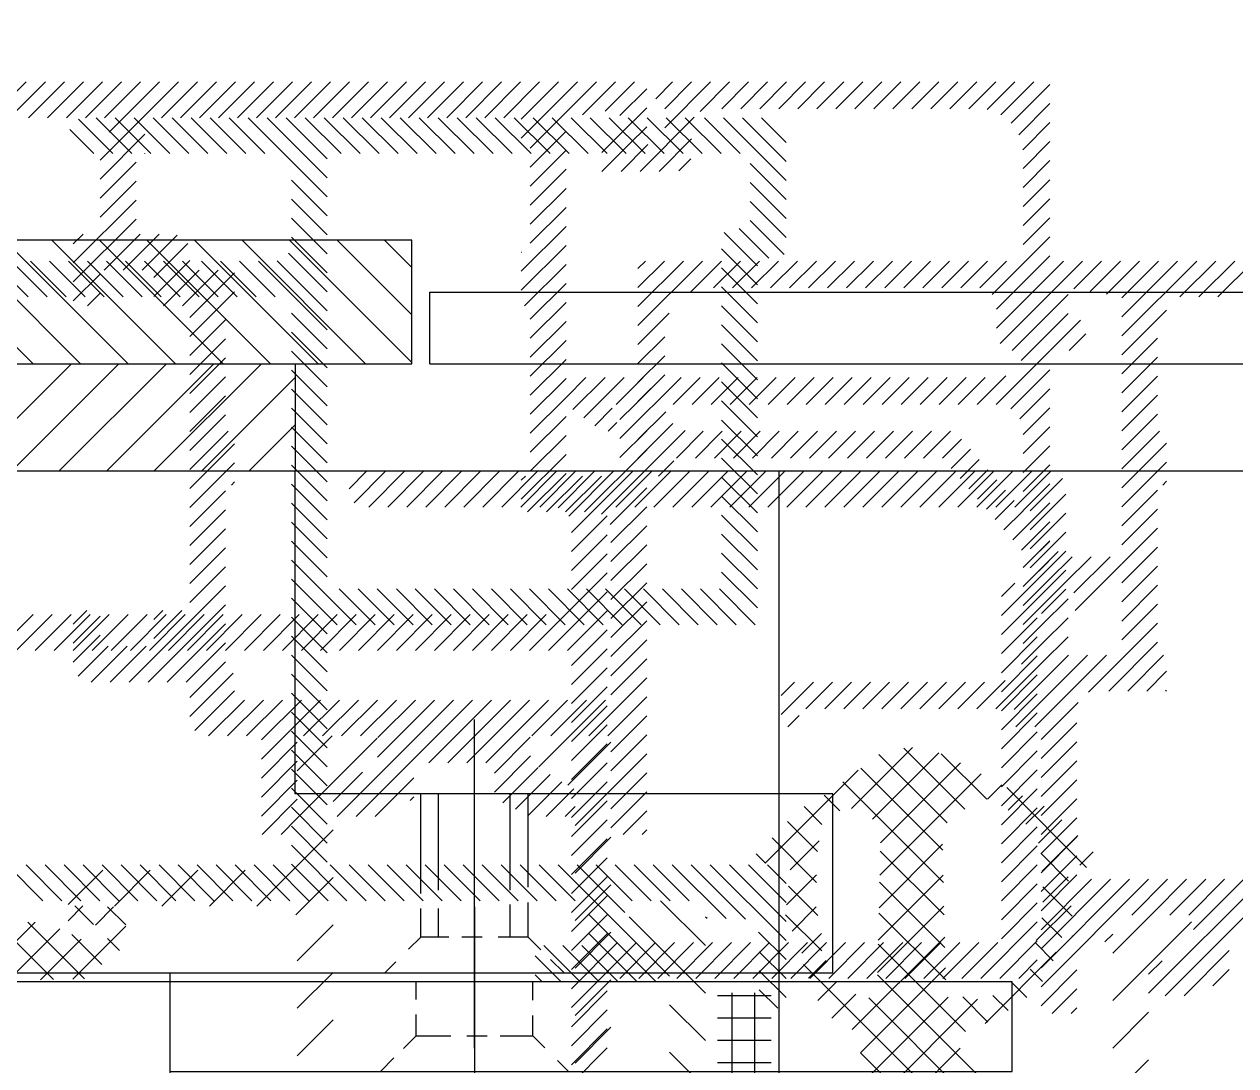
# Model space of a CAD drawing. Extents: x -0.04 to 2.29, y -0.5 to 2.03.
# Drawn here: x 1.4449 to 1.5125, y 0.1268 to 0.185 of the extents above; entities that cross this region are included whole.
import ezdxf

# ---------------------------------------------------------------- set-up
doc = ezdxf.new("R2010")
doc.units = 0
doc.header["$LTSCALE"] = 0.1
for name, pattern in [('AUSGEZOGEN', [0]), ('USM-S25', [0]), ('USM-STRPUKLEIN', [0])]:
    doc.linetypes.add(name, pattern=pattern)
doc.layers.get('0').update_dxf_attribs({"linetype": 'AUSGEZOGEN'})
for name, color, linetype in [('AUSSEN25', 3, 'AUSGEZOGEN'), ('AUSSEN50', 1, 'AUSGEZOGEN'), ('AUSSEN70', 6, 'AUSGEZOGEN'), ('SCHRAFF', 4, 'AUSGEZOGEN'), ('USM-SKLEIN25', 3, 'USM-S25'), ('USM-SPKLEIN25', 3, 'USM-STRPUKLEIN')]:
    doc.layers.add(name, color=color, linetype=linetype)

# ---------------------------------------------------------------- blocks, each defined once
blk = doc.blocks.new('*X')
at = {"color": 0}
for p, q in [((0.1379, 1.113679), (0.131079, 1.1205)), ((0.1379, 1.116331), (0.133731, 1.1205)), ((0.1379, 1.118982), (0.136382, 1.1205)), ((0.1379, 1.111027), (0.131, 1.117927)), ((0.1379, 1.108376), (0.131, 1.115276)), ((0.125, 1.108762), (0.130238, 1.114)), ((0.125, 1.111414), (0.127586, 1.114)), ((0.1379, 1.105724), (0.131, 1.112624)), ((0.125, 1.106111), (0.131, 1.112111)), ((0.125, 1.103459), (0.131, 1.109459)), ((0.1379, 1.103072), (0.131, 1.109972)), ((0.125, 1.100807), (0.131, 1.106807)), ((0.1379, 1.100421), (0.131, 1.107321)), ((0.125, 1.098156), (0.131, 1.104156)), ((0.1379, 1.097769), (0.131, 1.104669)), ((0.1379, 1.095117), (0.131, 1.102017)), ((0.125, 1.095504), (0.131, 1.101504)), ((0.137965, 1.092401), (0.131, 1.099366)), ((0.462, 0.7505), (0.4655, 0.754)), ((0.462, 0.75156), (0.46444, 0.754)), ((0.462, 0.752621), (0.463379, 0.754)), ((0.464561, 0.752), (0.466561, 0.754)), ((0.465622, 0.752), (0.467622, 0.754)), ((0.466682, 0.752), (0.468682, 0.754)), ((0.467743, 0.752), (0.469743, 0.754)), ((0.468804, 0.752), (0.470804, 0.754)), ((0.469864, 0.752), (0.471864, 0.754)), ((0.470925, 0.752), (0.472925, 0.754)), ((0.471986, 0.752), (0.473986, 0.754)), ((0.473046, 0.752), (0.475046, 0.754)), ((0.474107, 0.752), (0.476107, 0.754)), ((0.475168, 0.752), (0.477168, 0.754)), ((0.476228, 0.752), (0.478228, 0.754)), ((0.477289, 0.752), (0.479289, 0.754)), ((0.47835, 0.752), (0.48035, 0.754)), ((0.47941, 0.752), (0.48141, 0.754)), ((0.480471, 0.752), (0.482471, 0.754)), ((0.481532, 0.752), (0.483532, 0.754)), ((0.482592, 0.752), (0.484592, 0.754)), ((0.483653, 0.752), (0.485653, 0.754)), ((0.484714, 0.752), (0.486714, 0.754)), ((0.485774, 0.752), (0.487774, 0.754)), ((0.486835, 0.752), (0.488835, 0.754)), ((0.4876, 0.749583), (0.492017, 0.754)), ((0.4876, 0.750644), (0.490956, 0.754)), ((0.4876, 0.751704), (0.489896, 0.754)), ((0.491078, 0.752), (0.493078, 0.754)), ((0.492138, 0.752), (0.494138, 0.754)), ((0.493199, 0.752), (0.495199, 0.754)), ((0.49426, 0.752), (0.49626, 0.754)), ((0.49532, 0.752), (0.49732, 0.754)), ((0.496381, 0.752), (0.498381, 0.754)), ((0.497442, 0.752), (0.499442, 0.754)), ((0.498502, 0.752), (0.500502, 0.754)), ((0.499563, 0.752), (0.501479, 0.753916)), ((0.500624, 0.752), (0.501967, 0.753343)), ((0.462, 0.749439), (0.464, 0.751439)), ((0.4876, 0.748522), (0.4896, 0.750522)), ((0.462, 0.748378), (0.464, 0.750378)), ((0.462, 0.747318), (0.464, 0.749318)), ((0.4876, 0.747462), (0.4896, 0.749462)), ((0.4876, 0.746401), (0.4896, 0.748401)), ((0.462114, 0.746371), (0.464, 0.748257)), ((0.462963, 0.746159), (0.464612, 0.747808)), ((0.4636, 0.745736), (0.465461, 0.747596)), ((0.4876, 0.74534), (0.4896, 0.74734)), ((0.4636, 0.744675), (0.4656, 0.746675)), ((0.4876, 0.74428), (0.489767, 0.746447)), ((0.4876, 0.743219), (0.490401, 0.74602)), ((0.4876, 0.742158), (0.491442, 0.746)), ((0.490502, 0.744), (0.492502, 0.746)), ((0.491563, 0.744), (0.493563, 0.746)), ((0.492624, 0.744), (0.494624, 0.746)), ((0.493684, 0.744), (0.495684, 0.746)), ((0.494745, 0.744), (0.496745, 0.746)), ((0.495806, 0.744), (0.497806, 0.746)), ((0.496866, 0.744), (0.498866, 0.746)), ((0.497927, 0.744), (0.499927, 0.746)), ((0.498988, 0.744), (0.500988, 0.746)), ((0.500048, 0.744), (0.502048, 0.746)), ((0.501109, 0.744), (0.503109, 0.746)), ((0.502169, 0.744), (0.504169, 0.746)), ((0.50323, 0.744), (0.50523, 0.746)), ((0.504291, 0.744), (0.506291, 0.746)), ((0.4636, 0.743614), (0.4656, 0.745614)), ((0.4636, 0.742554), (0.4656, 0.744554)), ((0.4636, 0.741493), (0.4656, 0.743493)), ((0.4876, 0.741098), (0.4896, 0.743098)), ((0.4636, 0.740432), (0.4656, 0.742432)), ((0.4876, 0.740037), (0.4896, 0.742037)), ((0.4636, 0.739372), (0.4656, 0.741372)), ((0.4876, 0.738976), (0.4896, 0.740976)), ((0.4636, 0.738311), (0.4656, 0.740311)), ((0.4876, 0.737916), (0.4896, 0.739916)), ((0.4636, 0.73725), (0.4656, 0.73925)), ((0.4876, 0.736855), (0.4896, 0.738855)), ((0.4636, 0.73619), (0.4656, 0.73819)), ((0.4876, 0.735794), (0.4896, 0.737794)), ((0.4636, 0.735129), (0.4656, 0.737129)), ((0.4876, 0.734734), (0.4896, 0.736734)), ((0.4636, 0.734068), (0.4656, 0.736068)), ((0.4876, 0.733673), (0.4896, 0.735673)), ((0.4636, 0.733008), (0.4656, 0.735008)), ((0.4876, 0.732612), (0.4896, 0.734612)), ((0.4636, 0.731947), (0.4656, 0.733947)), ((0.4876, 0.731552), (0.4896, 0.733552)), ((0.4636, 0.730886), (0.4656, 0.732886)), ((0.4876, 0.730491), (0.4896, 0.732491)), ((0.4636, 0.729826), (0.4656, 0.731826)), ((0.4876, 0.729431), (0.4896, 0.731431)), ((0.4636, 0.728765), (0.4656, 0.730765)), ((0.4876, 0.72837), (0.4896, 0.73037)), ((0.4636, 0.727704), (0.4656, 0.729704)), ((0.485991, 0.7257), (0.4896, 0.729309)), ((0.4636, 0.726644), (0.4656, 0.728644)), ((0.487051, 0.7257), (0.4896, 0.728249)), ((0.463717, 0.7257), (0.465717, 0.7277)), ((0.464778, 0.7257), (0.466778, 0.7277)), ((0.465838, 0.7257), (0.467838, 0.7277)), ((0.466899, 0.7257), (0.468899, 0.7277)), ((0.46796, 0.7257), (0.46996, 0.7277)), ((0.46902, 0.7257), (0.47102, 0.7277)), ((0.470081, 0.7257), (0.472081, 0.7277)), ((0.471142, 0.7257), (0.473142, 0.7277)), ((0.472202, 0.7257), (0.474202, 0.7277)), ((0.473263, 0.7257), (0.475263, 0.7277)), ((0.474324, 0.7257), (0.476324, 0.7277)), ((0.475384, 0.7257), (0.477384, 0.7277)), ((0.476445, 0.7257), (0.478445, 0.7277)), ((0.477506, 0.7257), (0.479506, 0.7277)), ((0.478566, 0.7257), (0.480566, 0.7277)), ((0.479627, 0.7257), (0.481627, 0.7277)), ((0.480688, 0.7257), (0.482688, 0.7277)), ((0.481748, 0.7257), (0.483748, 0.7277)), ((0.482809, 0.7257), (0.484809, 0.7277)), ((0.483869, 0.7257), (0.485869, 0.7277)), ((0.48493, 0.7257), (0.48693, 0.7277)), ((0.4876, 0.725188), (0.4896, 0.727188)), ((0.4876, 0.724127), (0.4896, 0.726127)), ((0.4876, 0.723067), (0.4896, 0.725067)), ((0.4876, 0.722006), (0.4896, 0.724006)), ((0.4876, 0.720945), (0.4896, 0.722945)), ((0.4876, 0.719885), (0.4896, 0.721885)), ((0.4876, 0.718824), (0.4896, 0.720824)), ((0.4876, 0.717763), (0.4896, 0.719763)), ((0.452021, 0.715418), (0.455421, 0.718818)), ((0.458347, 0.71545), (0.454948, 0.718849)), ((0.4876, 0.716703), (0.4896, 0.718703)), ((0.450802, 0.715967), (0.45334, 0.718505)), ((0.456732, 0.71353), (0.452276, 0.717986)), ((0.45302, 0.714649), (0.456827, 0.718457)), ((0.457183, 0.714846), (0.453484, 0.718546)), ((0.456773, 0.711721), (0.451119, 0.717375)), ((0.453259, 0.71312), (0.457835, 0.717697)), ((0.463173, 0.712392), (0.457972, 0.717593)), ((0.4876, 0.715642), (0.4896, 0.717642)), ((0.445228, 0.712161), (0.449686, 0.716619)), ((0.450759, 0.715967), (0.449962, 0.716764)), ((0.453218, 0.711311), (0.45884, 0.716934)), ((0.449604, 0.715354), (0.448805, 0.716154)), ((0.458998, 0.715324), (0.459868, 0.716194)), ((0.4876, 0.714581), (0.4896, 0.716581)), ((0.448619, 0.714571), (0.447606, 0.715584)), ((0.459996, 0.714554), (0.460991, 0.71555)), ((0.4876, 0.713521), (0.4896, 0.715521)), ((0.447908, 0.713514), (0.446608, 0.714815)), ((0.460251, 0.713042), (0.461923, 0.714713)), ((0.447704, 0.711951), (0.44572, 0.713935)), ((0.4876, 0.71246), (0.4896, 0.71446)), ((0.456814, 0.709912), (0.453266, 0.71346)), ((0.461775, 0.712022), (0.460149, 0.713648)), ((0.4603, 0.711323), (0.462785, 0.713808)), ((0.486501, 0.7103), (0.4896, 0.713399)), ((0.4456, 0.712287), (0.444858, 0.71303)), ((0.446235, 0.7114), (0.447781, 0.712946)), ((0.453176, 0.709503), (0.456743, 0.713069)), ((0.463147, 0.712402), (0.463665, 0.71292)), ((0.462, 0.708073), (0.466227, 0.7123)), ((0.462, 0.709134), (0.465166, 0.7123)), ((0.462, 0.710194), (0.464106, 0.7123)), ((0.462, 0.711255), (0.463045, 0.7123)), ((0.464258, 0.70927), (0.467288, 0.7123)), ((0.465348, 0.7093), (0.468348, 0.7123)), ((0.467409, 0.7103), (0.469409, 0.7123)), ((0.468469, 0.7103), (0.470469, 0.7123)), ((0.4685, 0.706088), (0.474712, 0.7123)), ((0.46953, 0.7103), (0.47153, 0.7123)), ((0.470591, 0.7103), (0.472591, 0.7123)), ((0.471, 0.709649), (0.473651, 0.7123)), ((0.473773, 0.7103), (0.475773, 0.7123)), ((0.474833, 0.7103), (0.476833, 0.7123)), ((0.475894, 0.7103), (0.477894, 0.7123)), ((0.476955, 0.7103), (0.478955, 0.7123)), ((0.478015, 0.7103), (0.480015, 0.7123)), ((0.479076, 0.7103), (0.481076, 0.7123)), ((0.480137, 0.7103), (0.482137, 0.7123)), ((0.481197, 0.7103), (0.483197, 0.7123)), ((0.482258, 0.7103), (0.484258, 0.7123)), ((0.483319, 0.7103), (0.485319, 0.7123)), ((0.484379, 0.7103), (0.486379, 0.7123)), ((0.48544, 0.7103), (0.48744, 0.7123)), ((0.487561, 0.7103), (0.4896, 0.712339)), ((0.488622, 0.7103), (0.490622, 0.7123)), ((0.489683, 0.7103), (0.491683, 0.7123)), ((0.490743, 0.7103), (0.492743, 0.7123)), ((0.491804, 0.7103), (0.493804, 0.7123)), ((0.492865, 0.7103), (0.494865, 0.7123)), ((0.493925, 0.7103), (0.495925, 0.7123)), ((0.494986, 0.7103), (0.496986, 0.7123)), ((0.496047, 0.7103), (0.498047, 0.7123)), ((0.497107, 0.7103), (0.499107, 0.7123)), ((0.498168, 0.7103), (0.500168, 0.7123)), ((0.499229, 0.7103), (0.501229, 0.7123)), ((0.500289, 0.7103), (0.502289, 0.7123)), ((0.50135, 0.7103), (0.50335, 0.7123)), ((0.502411, 0.7103), (0.504411, 0.7123)), ((0.503471, 0.7103), (0.505471, 0.7123)), ((0.447671, 0.710216), (0.446258, 0.71163)), ((0.453135, 0.707694), (0.456782, 0.71134)), ((0.456855, 0.708103), (0.453227, 0.711731)), ((0.461969, 0.710061), (0.460293, 0.711736)), ((0.446042, 0.709439), (0.447677, 0.711075)), ((0.460223, 0.709478), (0.461864, 0.71112)), ((0.448046, 0.708073), (0.446099, 0.710021)), ((0.456896, 0.706294), (0.453188, 0.710003)), ((0.461654, 0.708608), (0.460312, 0.70995)), ((0.4665, 0.7078), (0.469, 0.7103)), ((0.446614, 0.708243), (0.447721, 0.709351)), ((0.453094, 0.705885), (0.456821, 0.709612)), ((0.460009, 0.707496), (0.462023, 0.709511)), ((0.466409, 0.7093), (0.4665, 0.709391)), ((0.468879, 0.707527), (0.470758, 0.709406)), ((0.469273, 0.7058), (0.473, 0.709527)), ((0.462, 0.707012), (0.46353, 0.708542)), ((0.446027, 0.708325), (0.446007, 0.708345)), ((0.447092, 0.706954), (0.448084, 0.707946)), ((0.451981, 0.703004), (0.45686, 0.707883)), ((0.458304, 0.703119), (0.453149, 0.708274)), ((0.461119, 0.707375), (0.460031, 0.708463)), ((0.470333, 0.7058), (0.473, 0.708467)), ((0.450896, 0.703455), (0.446921, 0.707431)), ((0.462, 0.705952), (0.4635, 0.707452)), ((0.4685, 0.707149), (0.468879, 0.707527)), ((0.471394, 0.7058), (0.473394, 0.7078)), ((0.472455, 0.7058), (0.474455, 0.7078)), ((0.473515, 0.7058), (0.475515, 0.7078)), ((0.474576, 0.7058), (0.476, 0.707224)), ((0.451741, 0.69746), (0.461025, 0.706744)), ((0.45785, 0.701805), (0.453109, 0.706546)), ((0.46075, 0.705976), (0.45976, 0.706966)), ((0.4665, 0.705149), (0.4685, 0.707149)), ((0.447698, 0.705792), (0.448384, 0.706478)), ((0.451154, 0.700409), (0.456899, 0.706155)), ((0.462, 0.704891), (0.4635, 0.706391)), ((0.475637, 0.7058), (0.476, 0.706163)), ((0.448573, 0.704899), (0.449466, 0.705792)), ((0.460234, 0.704725), (0.459208, 0.705751)), ((0.462469, 0.7043), (0.4635, 0.705331)), ((0.46375, 0.69115), (0.46375, 0.70515)), ((0.465, 0.69115), (0.465, 0.70515)), ((0.446938, 0.694426), (0.457385, 0.704872)), ((0.449606, 0.704164), (0.45046, 0.705018)), ((0.450737, 0.703527), (0.452141, 0.704932)), ((0.463788, 0.692332), (0.451321, 0.704799)), ((0.46211, 0.695777), (0.452961, 0.704926)), ((0.459442, 0.703748), (0.458105, 0.705085)), ((0.462834, 0.705), (0.465834, 0.705)), ((0.4665, 0.702497), (0.4685, 0.704497)), ((0.462834, 0.70375), (0.465834, 0.70375)), ((0.462834, 0.7025), (0.465834, 0.7025)), ((0.457273, 0.697078), (0.452277, 0.702075)), ((0.452757, 0.696709), (0.457851, 0.701803)), ((0.4665, 0.699845), (0.4685, 0.701845)), ((0.462834, 0.70125), (0.465834, 0.70125)), ((1.058379, 0.16), (1.060379, 0.162)), ((1.05944, 0.16), (1.06144, 0.162)), ((1.0605, 0.16), (1.0625, 0.162)), ((1.061561, 0.16), (1.063561, 0.162)), ((1.062622, 0.16), (1.064622, 0.162)), ((1.063682, 0.16), (1.065682, 0.162)), ((1.0645, 0.157636), (1.068864, 0.162)), ((1.064743, 0.16), (1.066743, 0.162)), ((1.065, 0.159196), (1.067804, 0.162)), ((1.067925, 0.16), (1.069925, 0.162)), ((1.068986, 0.16), (1.070986, 0.162)), ((1.070046, 0.16), (1.072046, 0.162)), ((1.071107, 0.16), (1.073107, 0.162)), ((1.072168, 0.16), (1.074168, 0.162)), ((1.073228, 0.16), (1.075228, 0.162)), ((1.074289, 0.16), (1.076289, 0.162)), ((1.07535, 0.16), (1.07735, 0.162)), ((1.07641, 0.16), (1.07841, 0.162)), ((1.077471, 0.16), (1.079471, 0.162)), ((1.078532, 0.16), (1.080532, 0.162)), ((1.079592, 0.16), (1.081592, 0.162)), ((1.080653, 0.16), (1.082653, 0.162)), ((1.081714, 0.16), (1.083714, 0.162)), ((1.082774, 0.16), (1.084774, 0.162)), ((1.083835, 0.16), (1.085835, 0.162)), ((1.084896, 0.16), (1.086896, 0.162)), ((1.085956, 0.16), (1.087956, 0.162)), ((1.087017, 0.16), (1.089017, 0.162)), ((1.088, 0.158862), (1.091138, 0.162)), ((1.088, 0.159922), (1.090078, 0.162)), ((1.0885, 0.158301), (1.092199, 0.162)), ((1.091412, 0.160152), (1.09326, 0.162)), ((1.092684, 0.160364), (1.09432, 0.162)), ((1.0935, 0.160119), (1.095, 0.161619)), ((1.0955, 0.161058), (1.096442, 0.162)), ((1.096, 0.159437), (1.098563, 0.162)), ((1.096, 0.160498), (1.097502, 0.162)), ((1.097974, 0.160351), (1.099624, 0.162)), ((1.099184, 0.1605), (1.100684, 0.162)), ((1.100245, 0.1605), (1.101745, 0.162)), ((1.101306, 0.1605), (1.102806, 0.162)), ((1.102366, 0.1605), (1.103866, 0.162)), ((1.103427, 0.1605), (1.104927, 0.162)), ((1.104488, 0.1605), (1.105988, 0.162)), ((1.105548, 0.1605), (1.107048, 0.162)), ((1.106609, 0.1605), (1.108109, 0.162)), ((1.10767, 0.1605), (1.10917, 0.162)), ((1.10873, 0.1605), (1.11023, 0.162)), ((1.109791, 0.1605), (1.111291, 0.162)), ((1.110852, 0.1605), (1.112352, 0.162)), ((1.111912, 0.1605), (1.113412, 0.162)), ((1.112973, 0.1605), (1.114473, 0.162)), ((1.113986, 0.160452), (1.115533, 0.162)), ((1.114756, 0.160162), (1.116594, 0.162)), ((1.115343, 0.159689), (1.1175, 0.161845)), ((1.0935, 0.159058), (1.095, 0.160558)), ((1.115768, 0.159052), (1.1175, 0.160785)), ((1.094624, 0.157), (1.097649, 0.160026)), ((1.115991, 0.158215), (1.1175, 0.159724)), ((1.365, 0.159029), (1.365971, 0.16)), ((1.365279, 0.158248), (1.367031, 0.16)), ((1.366092, 0.158), (1.368092, 0.16)), ((1.367153, 0.158), (1.369153, 0.16)), ((1.368213, 0.158), (1.370213, 0.16)), ((1.369274, 0.158), (1.371274, 0.16)), ((1.370335, 0.158), (1.372335, 0.16)), ((1.371395, 0.158), (1.373395, 0.16)), ((1.372456, 0.158), (1.374456, 0.16)), ((1.373517, 0.158), (1.375517, 0.16)), ((1.374577, 0.158), (1.376577, 0.16)), ((1.375638, 0.158), (1.377638, 0.16)), ((1.376663, 0.157965), (1.378699, 0.16)), ((1.377264, 0.157504), (1.379759, 0.16)), ((1.3774, 0.15658), (1.38082, 0.16)), ((1.379881, 0.158), (1.381881, 0.16)), ((1.380941, 0.158), (1.382941, 0.16)), ((1.382002, 0.158), (1.384002, 0.16)), ((1.383062, 0.158), (1.385062, 0.16)), ((1.384123, 0.158), (1.386123, 0.16)), ((1.385184, 0.158), (1.387184, 0.16)), ((1.386244, 0.158), (1.388244, 0.16)), ((1.387305, 0.158), (1.389305, 0.16)), ((1.388366, 0.158), (1.390366, 0.16)), ((1.389426, 0.158), (1.391426, 0.16)), ((1.390487, 0.158), (1.392487, 0.16)), ((1.391548, 0.158), (1.393548, 0.16)), ((1.392608, 0.158), (1.394608, 0.16)), ((1.393669, 0.158), (1.395669, 0.16)), ((1.39473, 0.158), (1.39673, 0.16)), ((1.39579, 0.158), (1.39779, 0.16)), ((1.396851, 0.158), (1.398851, 0.16)), ((1.397912, 0.158), (1.399912, 0.16)), ((1.398972, 0.158), (1.400972, 0.16)), ((1.400033, 0.158), (1.402033, 0.16)), ((1.401094, 0.158), (1.403094, 0.16)), ((1.402154, 0.158), (1.404144, 0.15999)), ((1.403, 0.157785), (1.404806, 0.159591)), ((1.0645, 0.156575), (1.067, 0.159075)), ((1.0885, 0.15724), (1.0905, 0.15924)), ((1.0925, 0.158058), (1.0935, 0.159058)), ((1.094002, 0.1585), (1.095, 0.159498)), ((1.092502, 0.157), (1.094002, 0.1585)), ((1.093563, 0.157), (1.095063, 0.1585)), ((1.095684, 0.157), (1.0975, 0.158816)), ((1.116, 0.157163), (1.1175, 0.158663)), ((1.403, 0.156724), (1.405, 0.158724)), ((1.066986, 0.158), (1.067, 0.158014)), ((1.0885, 0.15618), (1.0905, 0.15818)), ((1.096787, 0.157042), (1.097458, 0.157713)), ((1.116, 0.156103), (1.1175, 0.157603)), ((1.403, 0.155664), (1.405, 0.157664)), ((1.0645, 0.155514), (1.0665, 0.157514)), ((1.0885, 0.155119), (1.0905, 0.157119)), ((1.3774, 0.155519), (1.3794, 0.157519)), ((1.0645, 0.154454), (1.0665, 0.156454)), ((1.116, 0.155042), (1.1175, 0.156542)), ((1.3774, 0.154459), (1.3794, 0.156459)), ((1.403, 0.154603), (1.405, 0.156603)), ((1.0885, 0.154058), (1.0905, 0.156058)), ((1.4014, 0.151942), (1.405, 0.155542)), ((1.063, 0.151893), (1.0665, 0.155393)), ((1.0885, 0.152998), (1.0905, 0.154998)), ((1.116, 0.153981), (1.1175, 0.155481)), ((1.3774, 0.153398), (1.3794, 0.155398)), ((1.063, 0.150832), (1.0665, 0.154332)), ((1.116, 0.152921), (1.1175, 0.154421)), ((1.375062, 0.15), (1.3794, 0.154338)), ((1.4014, 0.150882), (1.405, 0.154482)), ((1.063, 0.152954), (1.063546, 0.1535)), ((1.064728, 0.1515), (1.066728, 0.1535)), ((1.065789, 0.1515), (1.067789, 0.1535)), ((1.088, 0.151437), (1.0905, 0.153937)), ((1.4014, 0.153003), (1.402145, 0.153748)), ((1.06685, 0.1515), (1.068803, 0.153453)), ((1.0675, 0.15109), (1.069382, 0.152971)), ((1.088, 0.150376), (1.0905, 0.152876)), ((1.116, 0.15186), (1.1175, 0.15336)), ((1.376123, 0.15), (1.3794, 0.153277)), ((1.403639, 0.15206), (1.405, 0.153421)), ((1.088, 0.152498), (1.088002, 0.1525)), ((1.116, 0.150799), (1.1175, 0.152299)), ((1.377184, 0.15), (1.3794, 0.152216)), ((1.0675, 0.150029), (1.0695, 0.152029)), ((1.068032, 0.1495), (1.070032, 0.1515)), ((1.069092, 0.1495), (1.071092, 0.1515)), ((1.088184, 0.1495), (1.0905, 0.151816)), ((1.094507, 0.148398), (1.098109, 0.152)), ((1.094507, 0.149459), (1.097048, 0.152)), ((1.094507, 0.15052), (1.095988, 0.152)), ((1.094507, 0.15158), (1.094927, 0.152)), ((1.097421, 0.150252), (1.09917, 0.152)), ((1.09873, 0.1505), (1.10023, 0.152)), ((1.099791, 0.1505), (1.101291, 0.152)), ((1.100852, 0.1505), (1.102352, 0.152)), ((1.101912, 0.1505), (1.103412, 0.152)), ((1.102973, 0.1505), (1.104473, 0.152)), ((1.104033, 0.1505), (1.105533, 0.152)), ((1.105094, 0.1505), (1.106594, 0.152)), ((1.106155, 0.1505), (1.107655, 0.152)), ((1.107215, 0.1505), (1.108715, 0.152)), ((1.108276, 0.1505), (1.109776, 0.152)), ((1.109337, 0.1505), (1.110837, 0.152)), ((1.110397, 0.1505), (1.111897, 0.152)), ((1.111458, 0.1505), (1.112958, 0.152)), ((1.112519, 0.1505), (1.114019, 0.152)), ((1.113577, 0.150498), (1.115079, 0.152)), ((1.114278, 0.150138), (1.11614, 0.152)), ((1.117007, 0.149685), (1.119322, 0.152)), ((1.117007, 0.150746), (1.118261, 0.152)), ((1.117007, 0.151806), (1.117201, 0.152)), ((1.118829, 0.150446), (1.120383, 0.152)), ((1.119738, 0.150295), (1.121443, 0.152)), ((1.120647, 0.150143), (1.122504, 0.152)), ((1.121507, 0.147821), (1.125686, 0.152)), ((1.121507, 0.148882), (1.124625, 0.152)), ((1.121507, 0.149942), (1.123565, 0.152)), ((1.124747, 0.15), (1.126747, 0.152)), ((1.125807, 0.15), (1.127807, 0.152)), ((1.126868, 0.15), (1.128868, 0.152)), ((1.345364, 0.15), (1.347364, 0.152)), ((1.346425, 0.15), (1.348425, 0.152)), ((1.347485, 0.15), (1.349485, 0.152)), ((1.348546, 0.15), (1.350546, 0.152)), ((1.349607, 0.15), (1.351607, 0.152)), ((1.350667, 0.15), (1.352667, 0.152)), ((1.351728, 0.15), (1.353728, 0.152)), ((1.352789, 0.15), (1.354789, 0.152)), ((1.353849, 0.15), (1.355849, 0.152)), ((1.35491, 0.15), (1.35691, 0.152)), ((1.355971, 0.15), (1.357971, 0.152)), ((1.357031, 0.15), (1.359031, 0.152)), ((1.358092, 0.15), (1.360092, 0.152)), ((1.359153, 0.15), (1.361153, 0.152)), ((1.360213, 0.15), (1.362213, 0.152)), ((1.361274, 0.15), (1.363274, 0.152)), ((1.362335, 0.15), (1.364335, 0.152)), ((1.363395, 0.15), (1.365395, 0.152)), ((1.364456, 0.15), (1.366456, 0.152)), ((1.365517, 0.15), (1.367517, 0.152)), ((1.366577, 0.15), (1.368577, 0.152)), ((1.367638, 0.15), (1.369638, 0.152)), ((1.368699, 0.15), (1.370699, 0.152)), ((1.369759, 0.15), (1.371759, 0.152)), ((1.37082, 0.15), (1.37282, 0.152)), ((1.371881, 0.15), (1.373881, 0.152)), ((1.372941, 0.15), (1.374941, 0.152)), ((1.374002, 0.15), (1.376002, 0.152)), ((1.4014, 0.149821), (1.4034, 0.151821)), ((1.063, 0.149772), (1.0645, 0.151272)), ((1.0695, 0.148847), (1.072, 0.151347)), ((1.114507, 0.149306), (1.116507, 0.151306)), ((1.116, 0.149739), (1.1175, 0.151239)), ((1.3774, 0.149156), (1.3794, 0.151156)), ((1.4014, 0.14876), (1.4034, 0.15076)), ((1.063789, 0.1495), (1.0645, 0.150211)), ((1.0695, 0.147786), (1.072, 0.150286)), ((1.0885, 0.148755), (1.0905, 0.150755)), ((1.116, 0.148678), (1.1175, 0.150178)), ((1.117195, 0.148812), (1.118507, 0.150124)), ((1.3774, 0.148095), (1.3794, 0.150095)), ((1.0885, 0.147694), (1.0905, 0.149694)), ((1.114507, 0.148246), (1.116007, 0.149746)), ((1.4014, 0.1477), (1.4034, 0.1497)), ((1.094507, 0.147338), (1.096255, 0.149086)), ((1.116, 0.147617), (1.1175, 0.149117)), ((1.117943, 0.1485), (1.118507, 0.149064)), ((1.121507, 0.146761), (1.124007, 0.149261)), ((1.3774, 0.147034), (1.3794, 0.149034)), ((1.0695, 0.146726), (1.0715, 0.148726)), ((1.0885, 0.146634), (1.0905, 0.148634)), ((1.114714, 0.147392), (1.116007, 0.148685)), ((1.11539, 0.147007), (1.116883, 0.1485)), ((1.115897, 0.146454), (1.1175, 0.148057)), ((1.116443, 0.147), (1.117943, 0.1485)), ((1.117504, 0.147), (1.119212, 0.148708)), ((1.4014, 0.146639), (1.4034, 0.148639)), ((1.0695, 0.145665), (1.0715, 0.147665)), ((1.0885, 0.145573), (1.0905, 0.147573)), ((1.094507, 0.146277), (1.096007, 0.147777)), ((1.118565, 0.147), (1.119507, 0.147942)), ((1.121507, 0.1457), (1.123507, 0.1477)), ((1.3774, 0.145974), (1.3794, 0.147974)), ((1.4014, 0.145578), (1.4034, 0.147578)), ((1.094507, 0.145216), (1.096007, 0.146716)), ((1.114504, 0.144), (1.1175, 0.146996)), ((1.3774, 0.144913), (1.3794, 0.146913)), ((1.0695, 0.144604), (1.0715, 0.146604)), ((1.0885, 0.144512), (1.0905, 0.146512)), ((1.121507, 0.144639), (1.123507, 0.146639)), ((1.4014, 0.144518), (1.4034, 0.146518)), ((1.0695, 0.143544), (1.0715, 0.145544)), ((1.0885, 0.143452), (1.0905, 0.145452)), ((1.0905, 0.144391), (1.091609, 0.1455)), ((1.090883, 0.143713), (1.09267, 0.1455)), ((1.091489, 0.143258), (1.09373, 0.1455)), ((1.093291, 0.144), (1.094791, 0.1455)), ((1.094352, 0.144), (1.095852, 0.1455)), ((1.094507, 0.144156), (1.096007, 0.145656)), ((1.095412, 0.144), (1.096912, 0.1455)), ((1.096473, 0.144), (1.097973, 0.1455)), ((1.097533, 0.144), (1.099033, 0.1455)), ((1.098594, 0.144), (1.100094, 0.1455)), ((1.099655, 0.144), (1.101155, 0.1455)), ((1.100715, 0.144), (1.102215, 0.1455)), ((1.101776, 0.144), (1.103276, 0.1455)), ((1.102837, 0.144), (1.104337, 0.1455)), ((1.103897, 0.144), (1.105397, 0.1455)), ((1.104958, 0.144), (1.106458, 0.1455)), ((1.106019, 0.144), (1.107519, 0.1455)), ((1.107079, 0.144), (1.108579, 0.1455)), ((1.10814, 0.144), (1.10964, 0.1455)), ((1.109201, 0.144), (1.110701, 0.1455)), ((1.110261, 0.144), (1.111761, 0.1455)), ((1.111322, 0.144), (1.112822, 0.1455)), ((1.112383, 0.144), (1.113883, 0.1455)), ((1.113443, 0.144), (1.115046, 0.145603)), ((1.11532, 0.143756), (1.1175, 0.145935)), ((1.121507, 0.143579), (1.123507, 0.145579)), ((1.3774, 0.143852), (1.3794, 0.145852)), ((1.4014, 0.143457), (1.4034, 0.145457)), ((1.115826, 0.143201), (1.1175, 0.144875)), ((1.3774, 0.142792), (1.3794, 0.144792)), ((1.0695, 0.142483), (1.0715, 0.144483)), ((1.0885, 0.142391), (1.0905, 0.144391)), ((1.0935, 0.143148), (1.094352, 0.144)), ((1.094507, 0.143095), (1.096007, 0.144595)), ((1.121507, 0.142518), (1.123507, 0.144518)), ((1.4014, 0.142396), (1.4034, 0.144396)), ((1.0695, 0.141422), (1.0715, 0.143422)), ((1.0885, 0.14133), (1.0905, 0.14333)), ((1.092095, 0.142804), (1.093073, 0.143782)), ((1.0935, 0.142088), (1.094956, 0.143544)), ((1.094507, 0.142034), (1.096064, 0.143591)), ((1.116, 0.142314), (1.1175, 0.143814)), ((1.121507, 0.141457), (1.123507, 0.143457)), ((1.3774, 0.141731), (1.3794, 0.143731)), ((1.4014, 0.141336), (1.4034, 0.143336)), ((1.092852, 0.1425), (1.093338, 0.142986)), ((1.094507, 0.140974), (1.09646, 0.142926)), ((1.116, 0.141253), (1.1175, 0.142753)), ((1.3774, 0.14067), (1.3794, 0.14267)), ((1.0695, 0.140362), (1.071638, 0.1425)), ((1.0885, 0.14027), (1.0905, 0.14227)), ((1.0935, 0.141027), (1.095, 0.142527)), ((1.094594, 0.14), (1.09714, 0.142546)), ((1.096655, 0.141), (1.098155, 0.1425)), ((1.097715, 0.141), (1.099215, 0.1425)), ((1.098776, 0.141), (1.100276, 0.1425)), ((1.099837, 0.141), (1.101337, 0.1425)), ((1.100897, 0.141), (1.102397, 0.1425)), ((1.101958, 0.141), (1.103458, 0.1425)), ((1.103019, 0.141), (1.104519, 0.1425)), ((1.104079, 0.141), (1.105579, 0.1425)), ((1.10514, 0.141), (1.10664, 0.1425)), ((1.106201, 0.141), (1.107701, 0.1425)), ((1.107261, 0.141), (1.108761, 0.1425)), ((1.108322, 0.141), (1.109822, 0.1425)), ((1.109383, 0.141), (1.110883, 0.1425)), ((1.110443, 0.141), (1.111943, 0.1425)), ((1.111504, 0.141), (1.11257, 0.142065)), ((1.121507, 0.140397), (1.123611, 0.1425)), ((1.4014, 0.140275), (1.4034, 0.142275)), ((1.0695, 0.139301), (1.072, 0.141801)), ((1.091533, 0.138), (1.095, 0.141467)), ((1.111995, 0.140431), (1.113059, 0.141494)), ((1.116, 0.140193), (1.1175, 0.141693)), ((1.121507, 0.139336), (1.124007, 0.141836)), ((1.3774, 0.13961), (1.3794, 0.14161)), ((1.0695, 0.13824), (1.072, 0.14074)), ((1.088, 0.138709), (1.0905, 0.141209)), ((1.095655, 0.14), (1.096507, 0.140852)), ((1.112485, 0.139859), (1.113549, 0.140923)), ((1.116, 0.139132), (1.1175, 0.140632)), ((1.121507, 0.138275), (1.124007, 0.140775)), ((1.4014, 0.139214), (1.4034, 0.141214)), ((1.088, 0.13977), (1.08823, 0.14)), ((1.088352, 0.138), (1.0905, 0.140148)), ((1.089412, 0.138), (1.091412, 0.14)), ((1.090473, 0.138), (1.092473, 0.14)), ((1.092474, 0.13788), (1.095, 0.140406)), ((1.112974, 0.139288), (1.114038, 0.140352)), ((1.3774, 0.138549), (1.3794, 0.140549)), ((1.4014, 0.138154), (1.4034, 0.140154)), ((1.07182, 0.1395), (1.072, 0.13968)), ((1.092954, 0.137299), (1.095, 0.139345)), ((1.113464, 0.138717), (1.114528, 0.139781)), ((1.116, 0.138071), (1.1175, 0.139571)), ((1.123793, 0.1395), (1.124007, 0.139715)), ((1.3774, 0.137488), (1.3794, 0.139488)), ((1.0695, 0.13718), (1.0715, 0.13918)), ((1.113953, 0.138146), (1.115017, 0.13921)), ((1.114443, 0.137575), (1.115507, 0.138639)), ((1.121507, 0.137215), (1.123507, 0.139215)), ((1.4014, 0.137093), (1.4034, 0.139093)), ((1.0695, 0.136119), (1.0715, 0.138119)), ((1.093, 0.136285), (1.095, 0.138285)), ((1.114933, 0.137004), (1.115996, 0.138068)), ((1.116, 0.137011), (1.1175, 0.138511)), ((1.121507, 0.136154), (1.123507, 0.138154)), ((1.3774, 0.136428), (1.3794, 0.138428)), ((1.4014, 0.136032), (1.4034, 0.138032)), ((1.115422, 0.136433), (1.116486, 0.137496)), ((1.116, 0.13595), (1.1175, 0.13745)), ((1.3774, 0.135367), (1.3794, 0.137367)), ((1.0695, 0.135058), (1.0715, 0.137058)), ((1.093, 0.135224), (1.095, 0.137224)), ((1.115912, 0.135862), (1.116975, 0.136925)), ((1.121507, 0.135093), (1.123507, 0.137093)), ((1.4014, 0.134972), (1.4034, 0.136972)), ((1.0695, 0.133998), (1.0715, 0.135998)), ((1.093, 0.134163), (1.095, 0.136163)), ((1.116, 0.134889), (1.1175, 0.136389)), ((1.116401, 0.13529), (1.117465, 0.136354)), ((1.121507, 0.134033), (1.123507, 0.136033)), ((1.3774, 0.134306), (1.3794, 0.136306)), ((1.4014, 0.133911), (1.4034, 0.135911)), ((1.116, 0.133829), (1.1175, 0.135329)), ((1.116891, 0.134719), (1.117954, 0.135783)), ((1.11738, 0.134148), (1.118732, 0.1355)), ((1.118293, 0.134), (1.119793, 0.1355)), ((1.118834, 0.133481), (1.120853, 0.1355)), ((1.3774, 0.133246), (1.3794, 0.135246)), ((1.0695, 0.132937), (1.0715, 0.134937)), ((1.093, 0.133103), (1.095, 0.135103)), ((1.118914, 0.1325), (1.1215, 0.135086)), ((1.121507, 0.132972), (1.123507, 0.134972)), ((1.40025, 0.1317), (1.4034, 0.13485)), ((1.066124, 0.1285), (1.0715, 0.133876)), ((1.093, 0.132042), (1.095, 0.134042)), ((1.116, 0.132768), (1.1175, 0.134268)), ((1.117007, 0.132715), (1.118293, 0.134)), ((1.121507, 0.131911), (1.123507, 0.133911)), ((1.3774, 0.132185), (1.3794, 0.134185)), ((1.116, 0.131707), (1.1175, 0.133207)), ((1.3774, 0.131124), (1.379976, 0.1337)), ((1.3774, 0.130064), (1.381036, 0.1337)), ((1.380097, 0.1317), (1.382097, 0.1337)), ((1.381158, 0.1317), (1.383158, 0.1337)), ((1.382218, 0.1317), (1.384218, 0.1337)), ((1.383279, 0.1317), (1.385279, 0.1337)), ((1.38434, 0.1317), (1.38634, 0.1337)), ((1.3854, 0.1317), (1.3874, 0.1337)), ((1.386461, 0.1317), (1.388461, 0.1337)), ((1.387522, 0.1317), (1.389522, 0.1337)), ((1.388582, 0.1317), (1.390582, 0.1337)), ((1.389643, 0.1317), (1.391643, 0.1337)), ((1.390704, 0.1317), (1.392704, 0.1337)), ((1.391764, 0.1317), (1.393764, 0.1337)), ((1.392825, 0.1317), (1.394825, 0.1337)), ((1.393886, 0.1317), (1.395886, 0.1337)), ((1.394946, 0.1317), (1.396946, 0.1337)), ((1.396007, 0.1317), (1.398007, 0.1337)), ((1.397068, 0.1317), (1.399068, 0.1337)), ((1.398128, 0.1317), (1.400128, 0.1337)), ((1.399189, 0.1317), (1.401189, 0.1337)), ((1.40131, 0.1317), (1.4034, 0.13379)), ((1.067184, 0.1285), (1.0715, 0.132816)), ((1.093, 0.130981), (1.095, 0.132981)), ((1.117007, 0.131654), (1.118507, 0.133154)), ((1.121507, 0.130851), (1.123507, 0.132851)), ((1.402371, 0.1317), (1.4034, 0.132729)), ((1.063, 0.13174), (1.06376, 0.1325)), ((1.063, 0.13068), (1.0645, 0.13218)), ((1.0675, 0.130937), (1.069063, 0.1325)), ((1.0675, 0.131998), (1.068002, 0.1325)), ((1.093, 0.129921), (1.095, 0.131921)), ((1.116, 0.130647), (1.1175, 0.132147)), ((1.117007, 0.130593), (1.118507, 0.132093)), ((1.068245, 0.1285), (1.0715, 0.131755)), ((1.119652, 0.127935), (1.123507, 0.13179)), ((1.063, 0.129619), (1.0645, 0.131119)), ((1.063264, 0.128823), (1.064942, 0.1305)), ((1.064002, 0.1285), (1.066002, 0.1305)), ((1.065063, 0.1285), (1.067063, 0.1305)), ((1.069306, 0.1285), (1.0715, 0.130694)), ((1.093, 0.12886), (1.095, 0.13086)), ((1.115914, 0.1295), (1.1175, 0.131086)), ((1.117007, 0.129533), (1.118507, 0.131033)), ((1.120778, 0.128), (1.123507, 0.130729)), ((1.3774, 0.129003), (1.3794, 0.131003)), ((1.114475, 0.127), (1.1175, 0.130025)), ((1.117007, 0.126351), (1.120657, 0.13)), ((1.117007, 0.127411), (1.119596, 0.13)), ((1.117007, 0.128472), (1.118535, 0.13)), ((1.121839, 0.128), (1.123839, 0.13)), ((1.3774, 0.127942), (1.3794, 0.129942)), ((1.0695, 0.127634), (1.0715, 0.129634)), ((1.093, 0.127799), (1.095, 0.129799)), ((1.0695, 0.126573), (1.071927, 0.129)), ((1.091761, 0.1255), (1.095, 0.128739)), ((1.1025, 0.127753), (1.103247, 0.1285)), ((1.1025, 0.126693), (1.104307, 0.1285)), ((1.103868, 0.127), (1.105368, 0.1285)), ((1.104929, 0.127), (1.106429, 0.1285)), ((1.105989, 0.127), (1.107489, 0.1285)), ((1.10705, 0.127), (1.10855, 0.1285)), ((1.108111, 0.127), (1.109611, 0.1285)), ((1.109171, 0.127), (1.110671, 0.1285)), ((1.110232, 0.127), (1.111732, 0.1285)), ((1.111293, 0.127), (1.112793, 0.1285)), ((1.112353, 0.127), (1.113853, 0.1285)), ((1.113414, 0.127), (1.115, 0.128586)), ((1.1155, 0.126965), (1.1175, 0.128965)), ((1.122899, 0.128), (1.124007, 0.129108)), ((1.3774, 0.126882), (1.3794, 0.128882)), ((1.069787, 0.125799), (1.072, 0.128012)), ((1.115596, 0.126), (1.1175, 0.127904)), ((1.12396, 0.128), (1.124007, 0.128047)), ((1.3774, 0.125821), (1.3794, 0.127821)), ((1.070548, 0.1255), (1.072548, 0.1275)), ((1.071609, 0.1255), (1.073609, 0.1275)), ((1.07267, 0.1255), (1.07467, 0.1275)), ((1.0735, 0.124209), (1.076791, 0.1275)), ((1.0735, 0.12527), (1.07573, 0.1275)), ((1.075852, 0.1255), (1.077852, 0.1275)), ((1.076912, 0.1255), (1.078912, 0.1275)), ((1.077715, 0.121), (1.084215, 0.1275)), ((1.077973, 0.1255), (1.079973, 0.1275)), ((1.078776, 0.121), (1.085276, 0.1275)), ((1.079033, 0.1255), (1.081033, 0.1275)), ((1.079967, 0.124312), (1.083155, 0.1275)), ((1.08, 0.125406), (1.082094, 0.1275)), ((1.082837, 0.124), (1.086337, 0.1275)), ((1.083897, 0.124), (1.087397, 0.1275)), ((1.084958, 0.124), (1.088458, 0.1275)), ((1.086019, 0.124), (1.089519, 0.1275)), ((1.088579, 0.1255), (1.090579, 0.1275)), ((1.08964, 0.1255), (1.09164, 0.1275)), ((1.090701, 0.1255), (1.092701, 0.1275)), ((1.092822, 0.1255), (1.095, 0.127678)), ((1.117007, 0.12529), (1.119072, 0.127355)), ((1.093, 0.124617), (1.095, 0.126617)), ((1.102868, 0.126), (1.1035, 0.126632)), ((1.116657, 0.126), (1.1175, 0.126843)), ((1.117007, 0.124229), (1.119007, 0.126229)), ((1.0735, 0.123148), (1.0755, 0.125148)), ((1.0755, 0.123557), (1.077443, 0.1255)), ((1.0755, 0.120906), (1.079965, 0.125371)), ((1.0865, 0.123421), (1.0885, 0.125421)), ((1.088969, 0.123769), (1.090701, 0.1255)), ((1.090595, 0.122743), (1.093, 0.125148)), ((1.093, 0.123557), (1.095, 0.125557)), ((1.117007, 0.123169), (1.119007, 0.125169)), ((1.093, 0.122496), (1.095, 0.124496)), ((1.0735, 0.122088), (1.0755, 0.124088)), ((1.0865, 0.12236), (1.088518, 0.124378)), ((1.086967, 0.121766), (1.088939, 0.123738)), ((1.117007, 0.122108), (1.119007, 0.124108)), ((1.0775, 0.121845), (1.079137, 0.123482)), ((1.079837, 0.121), (1.082, 0.123163)), ((1.087674, 0.121413), (1.089601, 0.123339)), ((1.093, 0.121435), (1.095, 0.123435)), ((1.117007, 0.121047), (1.119007, 0.123047)), ((1.0735, 0.121027), (1.0755, 0.123027)), ((1.088381, 0.121059), (1.090264, 0.122942)), ((1.089383, 0.121), (1.090927, 0.122544)), ((1.091, 0.120496), (1.093, 0.122496)), ((1.093, 0.120375), (1.095, 0.122375)), ((1.073533, 0.12), (1.0755, 0.121967)), ((1.081795, 0.121897), (1.082, 0.122103)), ((1.117007, 0.119987), (1.119007, 0.121987)), ((1.090443, 0.121), (1.091, 0.121557)), ((1.093686, 0.12), (1.095, 0.121314)), ((1.074594, 0.12), (1.0755, 0.120906)), ((1.117007, 0.118926), (1.119007, 0.120926)), ((1.073246, 0.116), (1.0775, 0.120254)), ((1.091, 0.117844), (1.093, 0.119844)), ((1.094747, 0.12), (1.095, 0.120253)), ((1.117007, 0.117865), (1.119007, 0.119865)), ((1.117007, 0.116805), (1.119007, 0.118805)), ((1.062723, 0.116084), (1.064639, 0.118)), ((1.065291, 0.116), (1.067291, 0.118)), ((1.067943, 0.116), (1.069943, 0.118)), ((1.070594, 0.116), (1.072594, 0.118)), ((1.117007, 0.115744), (1.119007, 0.117744)), ((1.075418, 0.115521), (1.0775, 0.117603)), ((1.091, 0.115193), (1.093, 0.117193)), ((1.117007, 0.111501), (1.123006, 0.1175)), ((1.117007, 0.112562), (1.121945, 0.1175)), ((1.117007, 0.113623), (1.120885, 0.1175)), ((1.117007, 0.114683), (1.119824, 0.1175)), ((1.122067, 0.1155), (1.124067, 0.1175)), ((1.123007, 0.111137), (1.12937, 0.1175)), ((1.123127, 0.1155), (1.125127, 0.1175)), ((1.12393, 0.111), (1.13043, 0.1175)), ((1.124188, 0.1155), (1.126188, 0.1175)), ((1.125248, 0.1155), (1.127248, 0.1175)), ((1.125507, 0.114698), (1.128309, 0.1175)), ((1.062705, 0.115182), (1.063531, 0.116008)), ((1.064129, 0.114971), (1.063079, 0.116022)), ((1.064233, 0.114943), (1.065248, 0.115957)), ((1.065923, 0.114945), (1.064901, 0.115967)), ((1.05756, 0.111805), (1.060865, 0.11511)), ((1.061904, 0.111894), (1.058689, 0.115109)), ((1.06362, 0.111945), (1.060456, 0.115109)), ((1.0755, 0.112951), (1.0775, 0.114951)), ((1.121007, 0.11338), (1.123127, 0.1155)), ((1.121007, 0.110728), (1.125406, 0.115127)), ((1.059365, 0.111842), (1.062255, 0.114732)), ((1.064598, 0.112735), (1.062923, 0.11441)), ((1.062974, 0.111916), (1.065931, 0.114872)), ((1.091, 0.112541), (1.093, 0.114541)), ((1.120567, 0.114), (1.121007, 0.114441)), ((1.061169, 0.111879), (1.063448, 0.114157)), ((1.065576, 0.113524), (1.064902, 0.114198)), ((1.123007, 0.112198), (1.123762, 0.112953)), ((1.124991, 0.111), (1.127507, 0.113516)), ((1.0755, 0.110299), (1.0775, 0.112299)), ((1.117007, 0.110441), (1.119007, 0.112441)), ((1.126596, 0.111545), (1.127507, 0.112455)), ((1.091, 0.109889), (1.093, 0.111889)), ((1.117627, 0.11), (1.119007, 0.11138)), ((1.118688, 0.11), (1.119007, 0.110319)), ((1.0755, 0.107648), (1.0775, 0.109648)), ((1.121007, 0.108077), (1.123007, 0.110077)), ((1.091, 0.107238), (1.093, 0.109238)), ((1.121007, 0.105425), (1.123007, 0.107425))]:
    blk.add_line(p, q, dxfattribs=at)

msp = doc.modelspace()

# ---------------------------------------------------------------- linework, layer by layer
at = {"layer": 'AUSSEN25', "color": 0}
for p, q in [((1.4675, 0.166), (1.4675, 0.17)), ((1.4675, 0.17), (1.56, 0.17)), ((1.4675, 0.166), (1.56, 0.166)), ((1.467, 0.134), (1.466323, 0.133323)), ((1.468563, 0.134), (1.467, 0.134)), ((1.470425, 0.134), (1.469296, 0.134)), ((1.473, 0.134), (1.471328, 0.134)), ((1.473707, 0.133293), (1.473, 0.134)), ((1.465618, 0.132618), (1.465, 0.132)), ((1.475, 0.132), (1.474243, 0.132757)), ((1.466043, 0.127793), (1.46675, 0.1285)), ((1.46675, 0.1285), (1.468672, 0.1285)), ((1.469575, 0.1285), (1.470704, 0.1285)), ((1.471437, 0.1285), (1.47325, 0.1285)), ((1.47325, 0.1285), (1.473927, 0.127823)), ((1.46475, 0.1265), (1.465507, 0.127257)), ((1.474632, 0.127118), (1.47525, 0.1265))]:
    msp.add_line(p, q, dxfattribs=at)
msp.add_lwpolyline([(1.453, 0.1315), (1.44, 0.1315)], dxfattribs=at)
at = {"layer": 'AUSSEN50', "color": 0}
msp.add_line((1.487, 0.09), (1.487, 0.16), dxfattribs=at)
msp.add_lwpolyline([(1.3935, 0.2991), (1.42065, 0.2991, -0.414214), (1.42765, 0.2921), (1.42765, 0.1799, -0.414214), (1.42065, 0.1729), (1.3935, 0.1729), (1.3935, 0.166), (1.4665, 0.166), (1.4665, 0.1729), (1.43935, 0.1729, -0.414214), (1.43235, 0.1799), (1.43235, 0.2921, -0.414214), (1.43935, 0.2991), (1.4665, 0.2991), (1.4665, 0.306), (1.3935, 0.306)], format="xyb", close=True, dxfattribs=at)
msp.add_lwpolyline([(1.4, 0.16), (1.4, 0.166), (1.46, 0.166), (1.46, 0.16), (1.433, 0.16), (1.433, 0.136), (1.427, 0.136), (1.427, 0.16)], close=True, dxfattribs=at)
msp.add_lwpolyline([(1.437, 0.16), (1.437, 0.1525), (1.439, 0.152), (1.439, 0.132), (1.453, 0.132), (1.453, 0.118), (1.439, 0.118), (1.439, 0.098), (1.437, 0.0975), (1.437, 0.09)], dxfattribs=at)
at = {"layer": 'AUSSEN70', "color": 0}
msp.add_line((1.56, 0.16), (1.437, 0.16), dxfattribs=at)
at = {"layer": 'USM-SKLEIN25', "color": 0}
for p, q in [((1.467, 0.136444), (1.467, 0.142)), ((1.468, 0.136613), (1.468, 0.142)), ((1.472, 0.136613), (1.472, 0.142)), ((1.473, 0.136783), (1.473, 0.142)), ((1.473, 0.134), (1.473, 0.135936)), ((1.467, 0.134), (1.467, 0.135598)), ((1.468, 0.134), (1.468, 0.135598)), ((1.472, 0.134), (1.472, 0.135823)), ((1.46675, 0.130524), (1.46675, 0.1315)), ((1.47325, 0.130474), (1.47325, 0.1315)), ((1.46675, 0.1285), (1.46675, 0.129677)), ((1.47325, 0.1285), (1.47325, 0.129628))]:
    msp.add_line(p, q, dxfattribs=at)
for points in [[(1.49, 0.132), (1.49, 0.142), (1.46, 0.142), (1.46, 0.16), (1.436, 0.16)], [(1.439, 0.132), (1.49, 0.132)], [(1.453, 0.1265), (1.5, 0.1265), (1.5, 0.1315), (1.453, 0.1315)]]:
    msp.add_lwpolyline(points, dxfattribs=at)
at = {"layer": 'USM-SPKLEIN25', "color": 0}
for p, q in [((1.47, 0.127802), (1.47, 0.146141)), ((1.47, 0.135698), (1.47, 0.122055))]:
    msp.add_line(p, q, dxfattribs=at)

# ---------------------------------------------------------------- block references
at = {"layer": 'SCHRAFF', "color": 0, "xscale": -1, "rotation": 270}
msp.add_blockref('*X', (0.346, 0.035), dxfattribs=at)
msp.add_blockref('*X', (0.346, 0.035), dxfattribs=at)
at = {"layer": 'SCHRAFF', "color": 0}
for p in [(0.384613, 0.019733), (0.384613, 0.019733), (0.098007, 0), (0.098007, 0), (0.098007, 0), (0.098007, 0), (0.098007, 0)]:
    msp.add_blockref('*X', p, dxfattribs=at)
at = {"layer": 'SCHRAFF', "color": 0, "xscale": -1}
msp.add_blockref('*X', (1.949387, -0.574267), dxfattribs=at)

doc.saveas('drawing.dxf')
